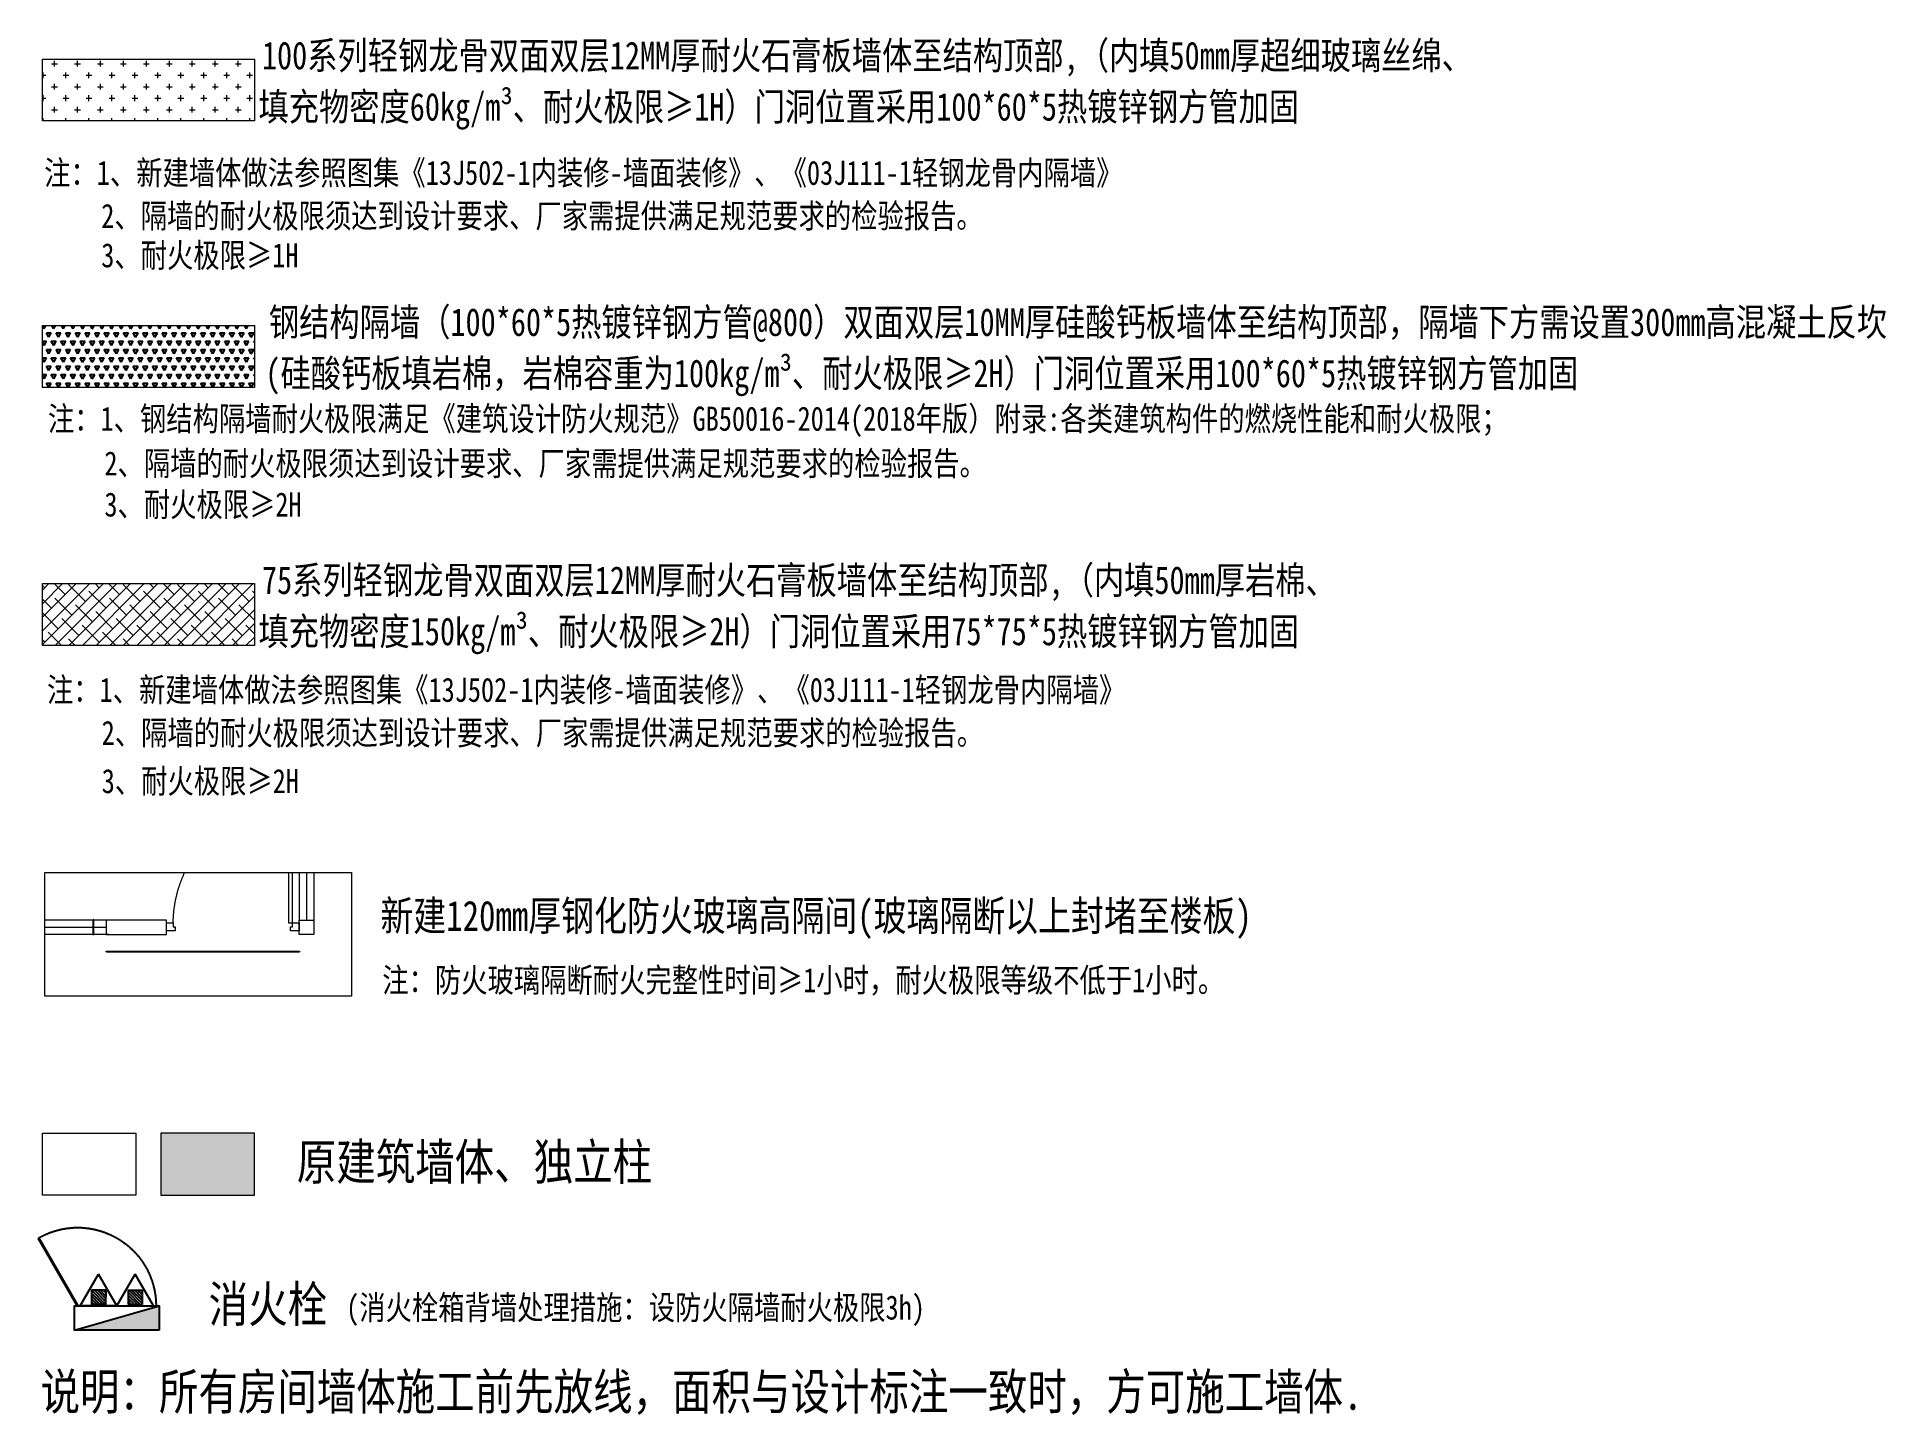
# Model space of a CAD drawing. Header units: millimetres. Extents: x 164760 to 3716174, y -1766400 to 11969.
# Drawn here: x 164760 to 192171, y -8459 to 11969 of the extents above.
import ezdxf
from ezdxf.xclip import XClip

# ---------------------------------------------------------------- set-up
doc = ezdxf.new("R2010")
doc.units = ezdxf.units.MM
doc.header["$LTSCALE"] = 1000
doc.header["$XCLIPFRAME"] = 0
for name, pattern in [('-w5', [5.8, 5, -0.8]), ('CONTINOUS', [0]), ('HIDDEN', [0.375, 0.25, -0.125, 0, 0])]:
    doc.linetypes.add(name, pattern=pattern)
doc.layers.get('0').update_dxf_attribs({"color": 253, "linetype": 'CONTINUOUS'})
doc.layers.get('Defpoints').update_dxf_attribs({"color": 250, "linetype": 'CONTINUOUS', "lineweight": 0})
for name, color, linetype in [('Dim【尺寸标注】', 253, 'CONTINUOUS'), ('HATCH【填充】', 253, 'CONTINUOUS'), ('P-消火栓', 253, 'CONTINUOUS'), ('S-灭火器', 253, 'CONTINUOUS'), ('消火栓', 253, 'CONTINUOUS')]:
    doc.layers.add(name, color=color, linetype=linetype)
for name, color, linetype, lineweight in [('DOOR【门】', 253, 'CONTINUOUS', 0), ('FF-Windows', 253, 'CONTINUOUS', 0), ('HAT【填充】', 253, 'CONTINUOUS', 0), ('MT【门套】', 253, 'CONTINUOUS', 0), ('PUB_HATCH', 253, 'CONTINUOUS', 0), ('TXT【平面空间文字】', 253, 'CONTINUOUS', 0), ('WALL', 253, 'CONTINUOUS', 0)]:
    doc.layers.add(name, color=color, linetype=linetype, lineweight=lineweight)
doc.styles.add('CCD_DIM', font='ARCHS.SHX')
doc.styles.add('文字', font='')
doc.styles.get('文字').set_extended_font_data('SimSun')
doc.dimstyles.new('ZL_1：50', dxfattribs={"dimtxt": 3, "dimasz": 1, "dimexe": 2, "dimexo": 2, "dimgap": 0.6, "dimtad": 1, "dimdec": 0, "dimrnd": 5, "dimdsep": 46, "dimtxsty": 'CCD_DIM', "dimblk": 'WS-cj', "dimblk1": 'WS-cj', "dimblk2": 'WS-cj', "dimcen": 1, "dimclrd": 44, "dimclre": 44, "dimclrt": 2, "dimadec": 0, "dimazin": 2, "dimtfac": 1, "dimtdec": 0, "dimtix": 1, "dimtmove": 2, "dimatfit": 3, "dimldrblk": 'hl_arrow2', "dimfxl": 5, "dimfxlon": 1, "dimarcsym": 0})
pattern_1 = [(225, (32146156.958, 37058876.88), (19.887378221, -19.887378221), [])]

# ---------------------------------------------------------------- blocks, each defined once
blk = doc.blocks.new('WS-cj')
blk.add_hatch(color=2).paths.add_polyline_path([(1, 1), (-1, -1), (-1, -1), (1, 1)])
at = {"color": 2, "linetype": 'ByBlock', "lineweight": 0}
for p, q in [((-1, 0), (0, 0)), ((0, 0), (1, 0))]:
    blk.add_line(p, q, dxfattribs=at)
at = {"color": 2}
blk.add_lwpolyline([(1, 1), (-1, -1), (-1, -1), (1, 1)], close=True, dxfattribs=at)
blk = doc.blocks.new('*D637')
at = {"layer": 'Defpoints', "color": 0, "transparency": 16777216}
for p in [(165787, -1340), (166681, -1340), (166681, -1590)]:
    blk.add_point(p, dxfattribs=at)
at = {"layer": 'Dim【尺寸标注】', "color": 44, "lineweight": -2, "transparency": 16777216}
for p, q in [((165787, -1585), (165787, -1592)), ((165788, -1590), (166680, -1590)), ((166681, -1585), (166681, -1592))]:
    blk.add_line(p, q, dxfattribs=at)
at = {"layer": 'Dim【尺寸标注】', "color": 44, "lineweight": -2, "transparency": 16777216, "rotation": 180}
blk.add_blockref('WS-cj', (165787, -1590), dxfattribs=at)
at = {"layer": 'Dim【尺寸标注】', "color": 44, "lineweight": -2, "transparency": 16777216}
blk.add_blockref('WS-cj', (166681, -1590), dxfattribs=at)
at = {"layer": 'Dim【尺寸标注】', "color": 2, "transparency": 16777216, "insert": (166234, -1588), "char_height": 3, "attachment_point": 5, "style": 'CCD_DIM'}
blk.add_mtext('500', dxfattribs=at)
blk = doc.blocks.new('hl_arrow2')
at = {"color": 2}
blk.add_line((0, 0), (-1, 0), dxfattribs=at)
blk.add_lwpolyline([(0, 0), (-1, -1), (-1, -1), (0, 0), (-1, 1), (-1, 1)], close=True, dxfattribs=at)
blk = doc.blocks.new('*D638')
at = {"layer": 'Defpoints', "color": 0, "transparency": 16777216}
for p in [(166681, -1340), (168647, -1340), (168647, -1590)]:
    blk.add_point(p, dxfattribs=at)
at = {"layer": 'Dim【尺寸标注】', "color": 44, "lineweight": -2, "transparency": 16777216}
for p, q in [((166681, -1585), (166681, -1592)), ((166682, -1590), (168646, -1590)), ((168647, -1585), (168647, -1592))]:
    blk.add_line(p, q, dxfattribs=at)
at = {"layer": 'Dim【尺寸标注】', "color": 44, "lineweight": -2, "transparency": 16777216, "rotation": 180}
blk.add_blockref('WS-cj', (166681, -1590), dxfattribs=at)
at = {"layer": 'Dim【尺寸标注】', "color": 44, "lineweight": -2, "transparency": 16777216}
blk.add_blockref('WS-cj', (168647, -1590), dxfattribs=at)
at = {"layer": 'Dim【尺寸标注】', "color": 2, "transparency": 16777216, "insert": (167664, -1588), "char_height": 3, "attachment_point": 5, "style": 'CCD_DIM'}
blk.add_mtext('1100', dxfattribs=at)
blk = doc.blocks.new('*D639')
at = {"layer": 'Defpoints', "color": 0, "transparency": 16777216}
for p in [(165596, -1123), (165846, -1123), (165846, -1338)]:
    blk.add_point(p, dxfattribs=at)
at = {"layer": 'Dim【尺寸标注】', "color": 44, "lineweight": -2, "transparency": 16777216}
for p, q in [((165601, -1123), (165594, -1123)), ((165601, -1338), (165594, -1338)), ((165596, -1337), (165596, -1124))]:
    blk.add_line(p, q, dxfattribs=at)
for p, rotation in [((165596, -1123), 90), ((165596, -1338), 270)]:
    blk.add_blockref('WS-cj', p, dxfattribs=dict(at, rotation=rotation))
at = {"layer": 'Dim【尺寸标注】', "color": 2, "transparency": 16777216, "insert": (165594, -1231), "char_height": 3, "attachment_point": 5, "rotation": 90, "style": 'CCD_DIM'}
blk.add_mtext('120', dxfattribs=at)
blk = doc.blocks.new('DOOR_DD1')
at = {"layer": 'DOOR【门】'}
blk.add_lwpolyline([(-0.45, 0.03), (-0.45, 0.93), (-0.42, 0.93), (-0.42, 0.03)], close=True, dxfattribs=at)
at = {"layer": 'DOOR【门】', "color": 8, "linetype": 'HIDDEN', "ltscale": 10}
blk.add_arc((-0.46, 0.021), 0.91, 0.5915, 87.4664, dxfattribs=at)
at = {"layer": 'MT【门套】'}
for points in [[(-0.45, 0.03), (-0.5, 0.03), (-0.5, -0.03), (-0.435, -0.03), (-0.435, 0), (-0.45, 0)], [(0.45, 0.03), (0.45, 0), (0.435, 0), (0.435, -0.03), (0.5, -0.03), (0.5, 0.03)]]:
    blk.add_lwpolyline(points, close=True, dxfattribs=at)
blk = doc.blocks.new('mhq')
at = {"layer": 'S-灭火器'}
h = blk.add_hatch(dxfattribs=at)
h.set_pattern_fill('ANSI31', color=256, scale=225, angle=180, style=0)
h.set_pattern_definition(pattern_1)
h.paths.add_polyline_path([(1175859, -255479), (1176054, -255479), (1176054, -255284), (1175859, -255284)])
h = blk.add_hatch(dxfattribs=at)
h.set_pattern_fill('ANSI31', color=256, scale=225, angle=180, style=0)
h.set_pattern_definition(pattern_1)
h.paths.add_polyline_path([(1176560, -255479), (1176365, -255479), (1176365, -255284), (1176560, -255284)])
for p, q in [((1175703, -255263), (1175956, -255701)), ((1176210, -255263), (1175703, -255263)), ((1175859, -255479), (1175859, -255284)), ((1176054, -255284), (1175859, -255284)), ((1176210, -255263), (1175956, -255701)), ((1176054, -255479), (1176054, -255284)), ((1176210, -255263), (1176463, -255701)), ((1176210, -255263), (1176716, -255263)), ((1176365, -255284), (1176560, -255284)), ((1176365, -255479), (1176365, -255284)), ((1176716, -255263), (1176463, -255701)), ((1176560, -255479), (1176560, -255284)), ((1176054, -255479), (1175859, -255479)), ((1176365, -255479), (1176560, -255479))]:
    blk.add_line(p, q, dxfattribs=at)
blk = doc.blocks.new('*U636')
at = {"layer": '消火栓', "color": 0, "linetype": 'CONTINOUS', "ltscale": 10}
blk.add_line((350, -80), (-350, 120), dxfattribs=at)
at = {"layer": '消火栓', "color": 7, "linetype": 'CONTINOUS', "ltscale": 10, "const_width": 25}
blk.add_lwpolyline([(325, 120), (650, 683)], dxfattribs=at)
at = {"layer": '消火栓', "color": 0, "linetype": 'CONTINOUS', "ltscale": 10}
blk.add_lwpolyline([(-350, -80), (350, -80), (350, 120), (-350, 120)], close=True, dxfattribs=at)
at = {"layer": '消火栓', "color": 8, "linetype": '-w5', "ltscale": 0.5}
blk.add_arc((325, 120), 650, 60, 180, dxfattribs=at)
at = {"layer": '消火栓', "color": 0, "linetype": 'CONTINOUS', "ltscale": 10}
blk.add_solid([(350, -80), (-350, 120), (-350, -80)], dxfattribs=at)
at = {"layer": '消火栓', "xscale": 0.6000000000000039, "yscale": 0.6000000000000039, "zscale": 0.6000000000000039, "rotation": 179.9972730469734}
blk.add_blockref('mhq', (705718, -153071), dxfattribs=at)

msp = doc.modelspace()

# ---------------------------------------------------------------- hatches: boundary and pattern name
at = {"layer": 'HATCH【填充】'}
h = msp.add_hatch(dxfattribs=at)
h.set_pattern_fill('TRIANG', color=4, scale=15)
h.set_pattern_definition([(60, (-6694920.92, -233512.74), (-71.4374999, 123.7333795), [71.4375, -71.4375]), (120, (-6694920.92, -233512.74), (-142.8749999, 8e-08), [71.4375, -71.4375]), (0, (-6694956.64, -233450.87), (71.4375, 123.7333794), [71.4375, -71.4375])])
h.paths.add_polyline_path([(164840.4, 6774.1), (164840.4, 7690.8), (167982.4, 7690.8), (167982.4, 6774.1)])
at = {"layer": 'HAT【填充】', "ltscale": 20}
h = msp.add_hatch(dxfattribs=at)
h.set_pattern_fill('CROSS', color=3, scale=26.812815)
h.set_pattern_definition([(0, (598802.55, -1251086.21), (170.261377, 170.261377), [85.13069, -255.392065]), (90, (598845.12, -1251128.77), (-170.261377, 170.261377), [85.13069, -255.392065])])
h.paths.add_polyline_path([(164840.4, 10725.6), (164840.4, 11642.3), (167982.4, 11642.3), (167982.4, 10725.6)])
at = {"layer": 'HAT【填充】'}
h = msp.add_hatch(dxfattribs=at)
h.set_pattern_fill('ANSI38', color=1, scale=45)
h.set_pattern_definition([(45, (-5268001.83, 541271.67), (-101.0278814, 101.0278814), []), (135, (-5268001.83, 541271.67), (-303.083644, 101.0278814), [357.1875, -214.3125])])
h.paths.add_polyline_path([(164840.4, 2948.7), (164840.4, 3865.4), (167982.4, 3865.4), (167982.4, 2948.7)])

# ---------------------------------------------------------------- linework, layer by layer
at = {"layer": 'FF-Windows'}
msp.add_line((165787, -1123.4), (165787, -1337.9), dxfattribs=at)
for points in [[(168647, -415.9), (168647, -1123.4)], [(168754.2, -415.9), (168754.2, -1123.4)], [(168861.5, -415.9), (168861.5, -1123.4)], [(165822.7, -1123.4), (164876, -1123.4)], [(165787, -1230.6), (164876, -1230.6)], [(165822.7, -1337.9), (164876, -1337.9)]]:
    msp.add_lwpolyline(points, dxfattribs=at)
for points in [[(165787, -1337.9), (166680.7, -1337.9), (166680.7, -1123.4), (165787, -1123.4)], [(168647, -1123.4), (168861.5, -1123.4), (168861.5, -1337.9), (168647, -1337.9)]]:
    msp.add_lwpolyline(points, close=True, dxfattribs=at)
at = {"layer": 'PUB_HATCH', "ltscale": 1000}
msp.add_solid([(166597, -5198.2), (166597, -4281.5), (167982.4, -5198.2), (167982.4, -4281.5)], dxfattribs=at)
at = {"layer": 'WALL', "color": 210}
for points in [[(164840.4, 10725.6), (164840.4, 11642.3), (167982.4, 11642.3), (167982.4, 10725.6), (164840.4, 10725.6)], [(164840.4, 6774.1), (164840.4, 7690.8), (167982.4, 7690.8), (167982.4, 6774.1), (164840.4, 6774.1)], [(164840.4, 2948.7), (164840.4, 3865.4), (167982.4, 3865.4), (167982.4, 2948.7), (164840.4, 2948.7)], [(164876, -2249.3), (164876, -415.9), (169422.9, -415.9), (169422.9, -2249.3), (164876, -2249.3)], [(164840.4, -5198.2), (164840.4, -4281.5), (166225.8, -4281.5), (166225.8, -5198.2), (164840.4, -5198.2)], [(167982.4, -5198.2), (167982.4, -4281.5), (166597, -4281.5), (166597, -5198.2), (167982.4, -5198.2)]]:
    msp.add_lwpolyline(points, close=True, dxfattribs=at)

# ---------------------------------------------------------------- block references
at = {"layer": 'DOOR【门】', "ltscale": 20}
ref = msp.add_blockref('DOOR_DD1', (167663.9, -1220.7), dxfattribs=dict(at, xscale=-1966.273115912944, yscale=1966.273115912944, zscale=1966.273115912944))
XClip(ref).set_block_clipping_path([(-0.8945956817, -0.5231523456), (1.4178451833, 0.4092844239)])
at = {"layer": 'P-消火栓', "xscale": -1.787521014466314, "yscale": 1.787521014466312, "zscale": 1.787521014466312, "rotation": 359.9945460943315}
msp.add_blockref('*U636', (165943.9, -7056.6), dxfattribs=at)

# ---------------------------------------------------------------- texts
at = {"layer": 'TXT【平面空间文字】', "style": '文字', "width": 0.8}
for s, height, p in [('100系列轻钢龙骨双面双层12MM厚耐火石膏板墙体至结构顶部,（内填50mm厚超细玻璃丝绵、', 411.13, (168094.9, 11488.7, 0.1)), ('填充物密度60kg/m³、耐火极限≥1H）门洞位置采用100*60*5热镀锌钢方管加固', 411.13, (168043, 10729.4, 0.1)), ('钢结构隔墙（100*60*5热镀锌钢方管@800）双面双层10MM厚硅酸钙板墙体至结构顶部，隔墙下方需设置300mm高混凝土反坎', 411.13, (168197.5, 7537.2, 0.1)), ('(硅酸钙板填岩棉，岩棉容重为100kg/m³、耐火极限≥2H）门洞位置采用100*60*5热镀锌钢方管加固', 411.13, (168145.5, 6777.9, 0.1)), ('75系列轻钢龙骨双面双层12MM厚耐火石膏板墙体至结构顶部,（内填50mm厚岩棉、', 411.13, (168094.9, 3711.9, 0.1)), ('填充物密度150kg/m³、耐火极限≥2H）门洞位置采用75*75*5热镀锌钢方管加固', 411.13, (168043, 2952.5, 0.1)), ('新建120mm厚钢化防火玻璃高隔间(玻璃隔断以上封堵至楼板)', 446.88, (169851.3, -1281.7)), ('原建筑墙体、独立柱 ', 536.26, (168611.8, -4974.1)), ('消火栓', 536.26, (167305, -7083))]:
    msp.add_text(s, height=height, dxfattribs=at).set_placement(p)
at = {"layer": 'TXT【平面空间文字】', "color": 1, "style": '文字', "width": 0.8}
for s, height, p in [('注：1、新建墙体做法参照图集《13J502-1内装修-墙面装修》、《03J111-1轻钢龙骨内隔墙》', 357.504, (164866, 9776.8, 0.1)), ('2、隔墙的耐火极限须达到设计要求、厂家需提供满足规范要求的检验报告。', 357.504, (165712.5, 9138.4, 0.1)), ('注：1、钢结构隔墙耐火极限满足《建筑设计防火规范》GB50016-2014(2018年版）附录:各类建筑构件的燃烧性能和耐火极限； ', 357.504, (164921.5, 6132, 0.1)), ('2、隔墙的耐火极限须达到设计要求、厂家需提供满足规范要求的检验报告。', 357.504, (165759, 5468.5, 0.1)), ('注：1、新建墙体做法参照图集《13J502-1内装修-墙面装修》、《03J111-1轻钢龙骨内隔墙》', 357.504, (164907.6, 2113.2, 0.1)), ('2、隔墙的耐火极限须达到设计要求、厂家需提供满足规范要求的检验报告。', 357.504, (165718.2, 1474.8, 0.1)), ('说明：所有房间墙体施工前先放线，面积与设计标注一致时，方可施工墙体.', 536.256, (164812, -8380.5))]:
    msp.add_text(s, height=height, dxfattribs=at).set_placement(p)
at = {"layer": 'TXT【平面空间文字】', "color": 3, "style": '文字', "width": 0.8}
for s, height, p in [('3、耐火极限≥1H', 357.5, (165712.5, 8554.6, 0.1)), ('3、耐火极限≥2H', 357.5, (165759, 4860.2, 0.1)), ('3、耐火极限≥2H', 357.5, (165719.3, 759.9, 0.1)), ('注：防火玻璃隔断耐火完整性时间≥1小时，耐火极限等级不低于1小时。', 357.504, (169878.1, -2190.7)), ('(消火栓箱背墙处理措施：设防火隔墙耐火极限3h)', 357.504, (169342.9, -7043.4))]:
    msp.add_text(s, height=height, dxfattribs=at).set_placement(p)

# ---------------------------------------------------------------- dimensions: what is measured, and where the dimension line sits
at = {"layer": 'Dim【尺寸标注】'}
dim = msp.add_aligned_dim(p1=(165846.4, -1337.9), p2=(165846.4, -1123.4), distance=250, text='120', dimstyle='ZL_1：50', dxfattribs=at)
dim.commit()
dim.dimension.update_dxf_attribs({"geometry": '*D639', "text_midpoint": (165594.2, -1230.6)})
for base, p1, p2, text, picture, middle in [((166680.7, -1590.4), (165787, -1340.4), (166680.7, -1340.4), '500', '*D637', (166233.8, -1588.3)), ((168647, -1590.4), (166680.7, -1340.4), (168647, -1340.4), '1100', '*D638', (167663.9, -1588.3))]:
    dim = msp.add_linear_dim(base=base, p1=p1, p2=p2, text=text, dimstyle='ZL_1：50', dxfattribs=at)
    dim.commit()
    dim.dimension.update_dxf_attribs({"geometry": picture, "text_midpoint": middle})

doc.saveas('drawing.dxf')
